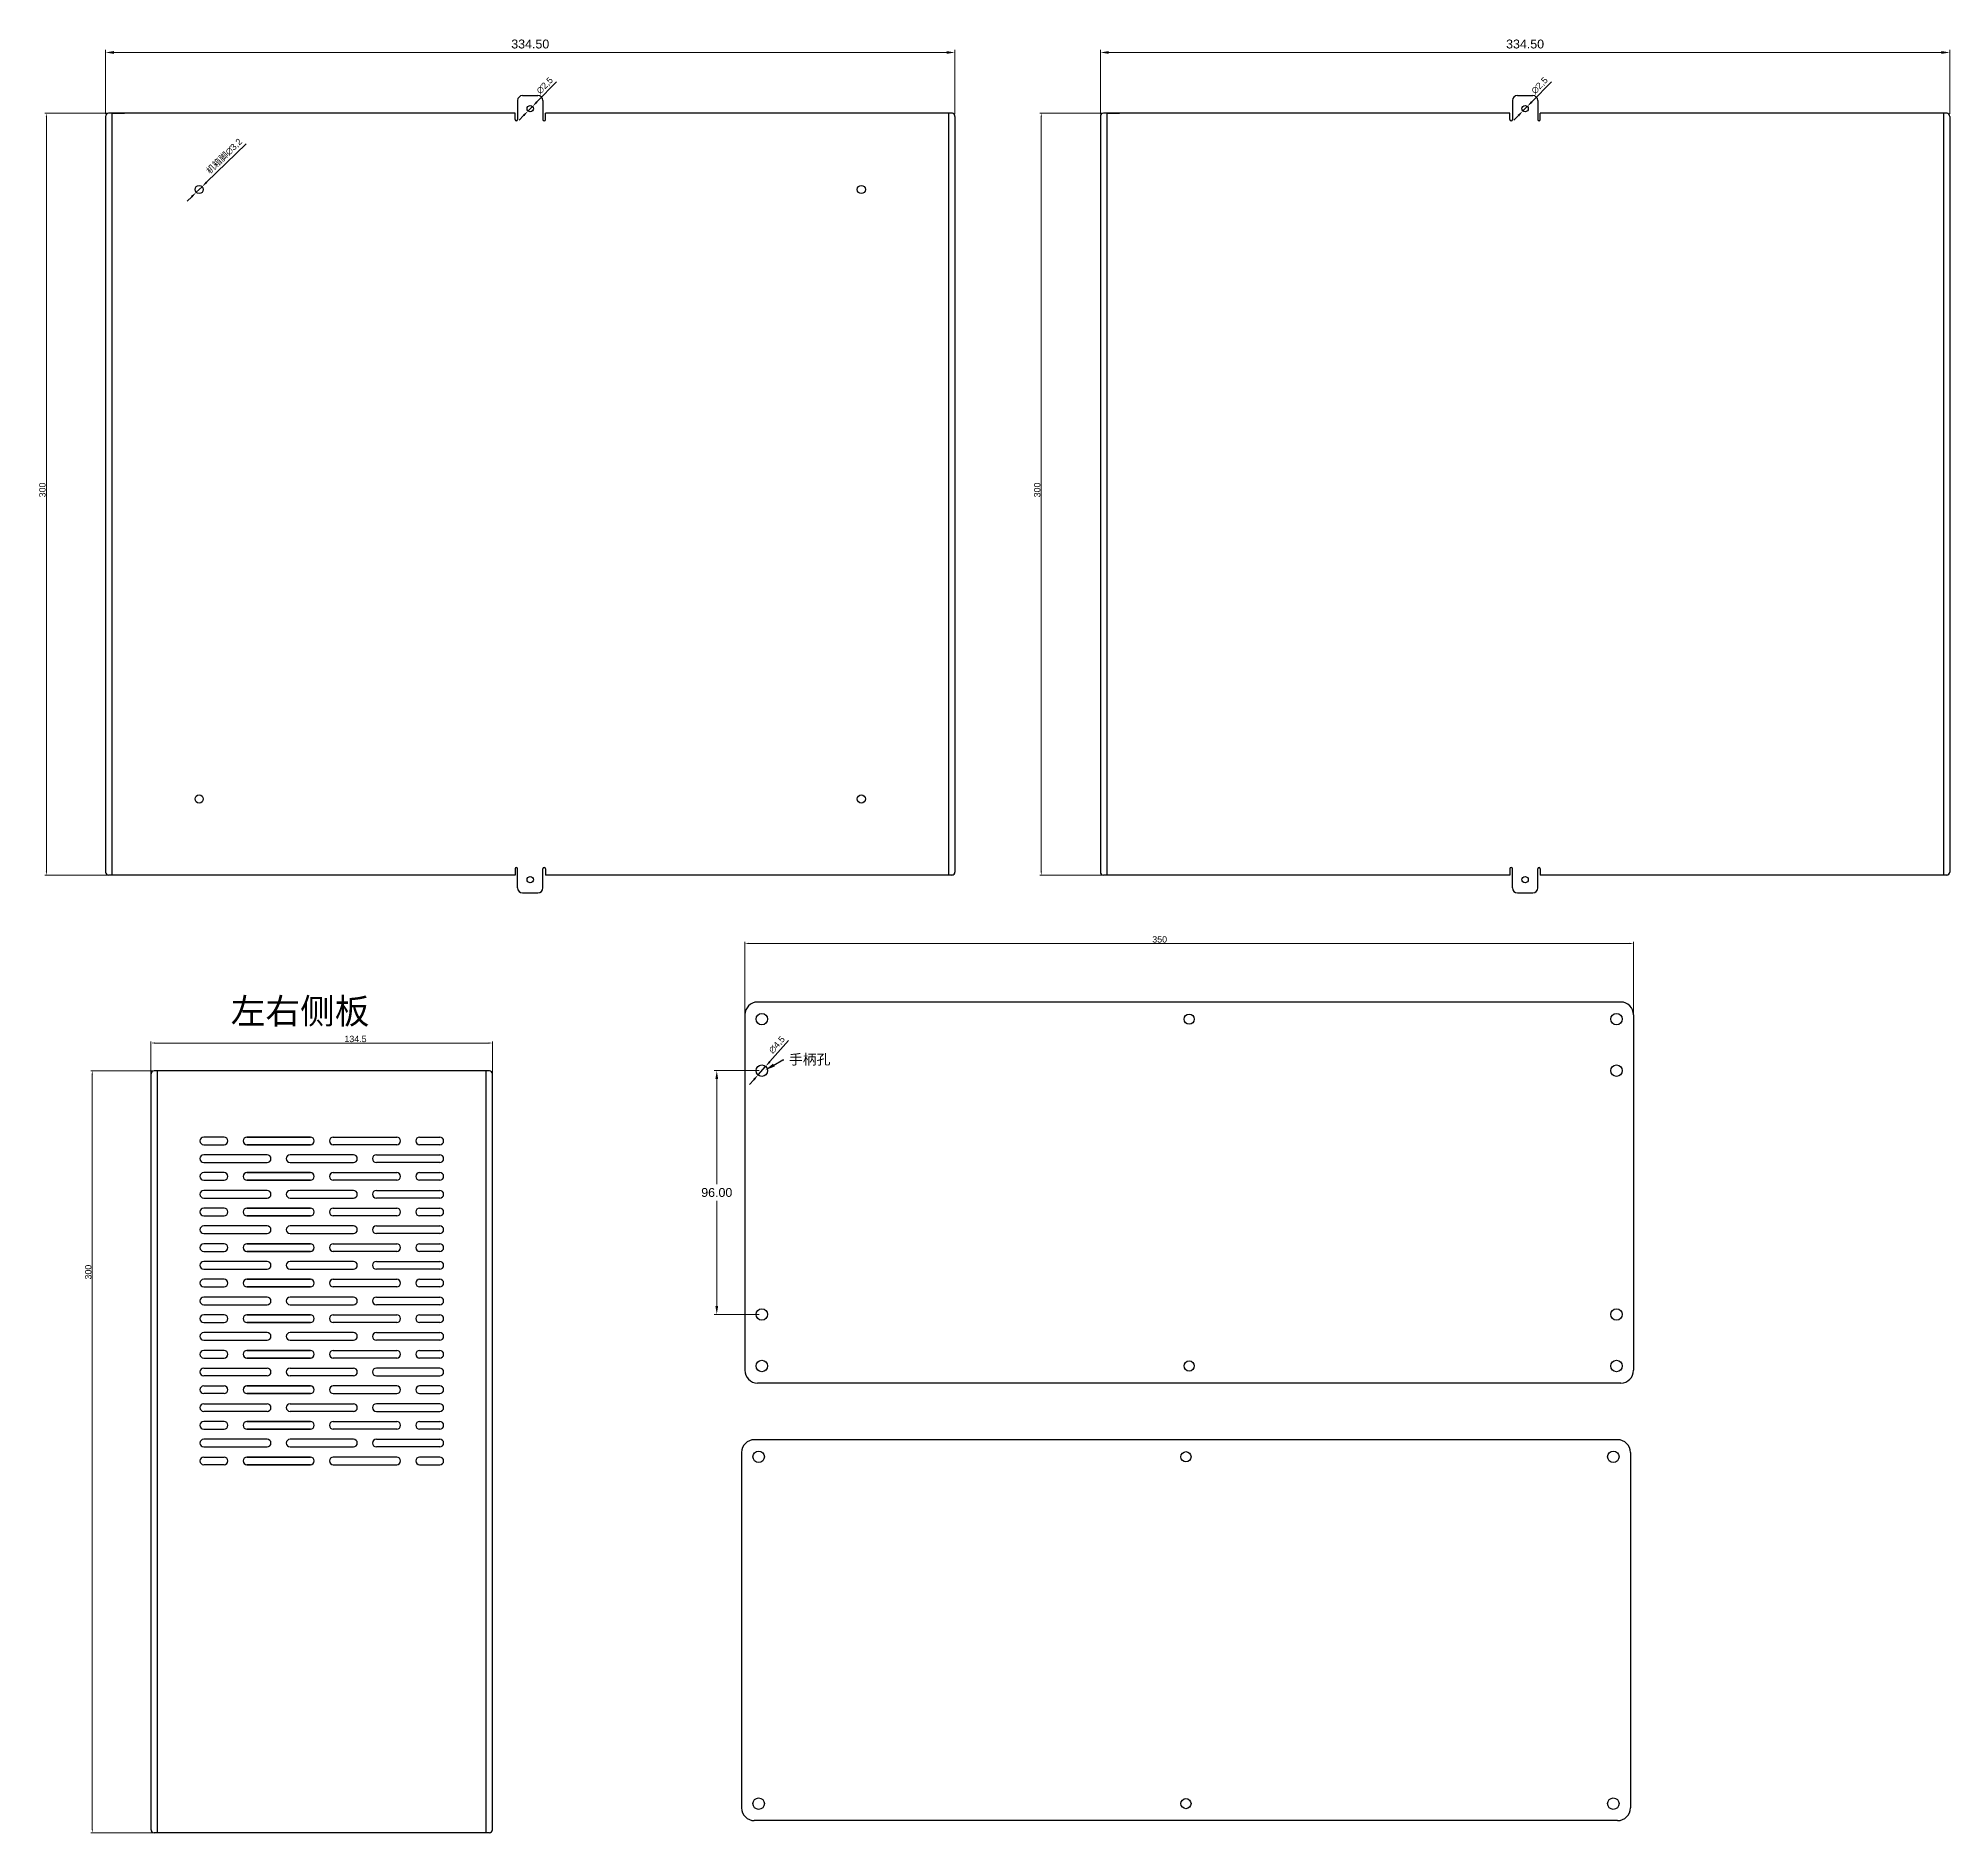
# Model space of a CAD drawing. Header units: millimetres. Extents: x 2669 to 3422, y 1798 to 2505.
import ezdxf
from ezdxf import colors
from ezdxf.entities.mleader import LeaderData, LeaderLine
from ezdxf.math import Vec2, Vec3

# ---------------------------------------------------------------- set-up
doc = ezdxf.new("R2010")
doc.units = ezdxf.units.MM
doc.styles.get("Standard").update_dxf_attribs({"font": 'arial.ttf'})
doc.dimstyles.new('ISO-25', dxfattribs={"dimtxt": 2.5, "dimasz": 2.5, "dimexe": 1.25, "dimexo": 0.625, "dimtad": 1, "dimtxsty": 'Standard', "dimcen": 2.5, "dimadec": 0, "dimazin": 0, "dimtfac": 1, "dimtmove": 0, "dimatfit": 3, "dimfxl": 1, "dimarcsym": 0})
doc.dimstyles.new('ISO-25$0', dxfattribs={"dimtxt": 2.5, "dimasz": 1.5, "dimexe": 0.6, "dimexo": 0, "dimgap": 0.3, "dimtad": 1, "dimdsep": 46, "dimtxsty": 'Standard', "dimcen": 0, "dimclrd": 256, "dimclre": 256, "dimclrt": 256, "dimaunit": 1, "dimadec": 0, "dimazin": 3, "dimtfac": 1, "dimtmove": 0, "dimatfit": 3, "dimfxl": 1, "dimlwd": 9, "dimlwe": 9, "dimarcsym": 0})

# ---------------------------------------------------------------- blocks, each defined once
blk = doc.blocks.new('*D27')
at = {"color": 0, "lineweight": -2, "transparency": 16777216}
for p, q in [((2964.43, 2110.3), (2957.11, 2102.03)), ((2950.81, 2094.92), (2949.15, 2093.05)), ((2952.47, 2096.79), (2955.45, 2100.16))]:
    blk.add_line(p, q, dxfattribs=at)
at = {"color": 0, "transparency": 16777216}
for points in [[(2956.8, 2102.31), (2957.42, 2101.76), (2955.45, 2100.16)], [(2950.5, 2095.2), (2951.12, 2094.65), (2952.47, 2096.79)]]:
    blk.add_solid(points, dxfattribs=at)
at = {"layer": 'Defpoints', "color": 0, "transparency": 16777216}
for p in [(2952.47, 2096.79), (2955.45, 2100.16)]:
    blk.add_point(p, dxfattribs=at)
at = {"color": 0, "transparency": 16777216, "insert": (2959.98, 2108.54), "char_height": 2.5, "attachment_point": 5, "rotation": 48.45371}
blk.add_mtext('∅4,5', dxfattribs=at)
blk = doc.blocks.new('*D28')
at = {"lineweight": 9, "transparency": 16777216}
for p, q in [((2947.26, 2120.48), (2947.26, 2149.18)), ((2948.76, 2148.58), (3295.76, 2148.58)), ((3297.26, 2120.48), (3297.26, 2149.18))]:
    blk.add_line(p, q, dxfattribs=at)
at = {"transparency": 16777216}
for points in [[(2948.76, 2148.83), (2948.76, 2148.33), (2947.26, 2148.58)], [(3295.76, 2148.83), (3295.76, 2148.33), (3297.26, 2148.58)]]:
    blk.add_solid(points, dxfattribs=at)
at = {"layer": 'Defpoints', "color": 0, "transparency": 16777216}
for p in [(3297.26, 2148.58), (2947.26, 2120.48), (3297.26, 2120.48)]:
    blk.add_point(p, dxfattribs=at)
at = {"transparency": 16777216, "insert": (3110.62, 2150.15), "char_height": 2.5, "attachment_point": 5}
blk.add_mtext('350', dxfattribs=at)
blk = doc.blocks.new('*D18')
at = {"lineweight": 9, "transparency": 16777216}
for p, q in [((2713.38, 2090.71), (2713.38, 2109.96)), ((2714.88, 2109.36), (2846.38, 2109.36)), ((2847.88, 2090.71), (2847.88, 2109.96))]:
    blk.add_line(p, q, dxfattribs=at)
at = {"transparency": 16777216}
for points in [[(2714.88, 2109.61), (2714.88, 2109.11), (2713.38, 2109.36)], [(2846.38, 2109.61), (2846.38, 2109.11), (2847.88, 2109.36)]]:
    blk.add_solid(points, dxfattribs=at)
at = {"layer": 'Defpoints', "color": 0, "transparency": 16777216}
for p in [(2847.88, 2109.36), (2713.38, 2090.71), (2847.88, 2090.71)]:
    blk.add_point(p, dxfattribs=at)
at = {"transparency": 16777216, "insert": (2793.91, 2110.94), "char_height": 2.5, "attachment_point": 5}
blk.add_mtext('134.5', dxfattribs=at)
blk = doc.blocks.new('*D29')
at = {"lineweight": 9, "transparency": 16777216}
for p, q in [((2780.63, 2098.38), (2689.65, 2098.38)), ((2690.25, 1799.88), (2690.25, 2096.88)), ((2768.99, 1798.38), (2689.65, 1798.38))]:
    blk.add_line(p, q, dxfattribs=at)
at = {"transparency": 16777216}
for points in [[(2690, 2096.88), (2690.5, 2096.88), (2690.25, 2098.38)], [(2690, 1799.88), (2690.5, 1799.88), (2690.25, 1798.38)]]:
    blk.add_solid(points, dxfattribs=at)
at = {"layer": 'Defpoints', "color": 0, "transparency": 16777216}
for p in [(2690.25, 2098.38), (2780.63, 2098.38), (2768.99, 1798.38)]:
    blk.add_point(p, dxfattribs=at)
at = {"transparency": 16777216, "insert": (2688.67, 2019.14), "char_height": 2.5, "attachment_point": 5, "rotation": 90}
blk.add_mtext('300', dxfattribs=at)
blk = doc.blocks.new('*D30')
at = {"lineweight": 9, "transparency": 16777216}
for p, q in [((2697.99, 2475.45), (2671.59, 2475.45)), ((2672.19, 2473.95), (2672.19, 2176.95)), ((2697.99, 2175.45), (2671.59, 2175.45))]:
    blk.add_line(p, q, dxfattribs=at)
at = {"transparency": 16777216}
for points in [[(2671.94, 2473.95), (2672.44, 2473.95), (2672.19, 2475.45)], [(2671.94, 2176.95), (2672.44, 2176.95), (2672.19, 2175.45)]]:
    blk.add_solid(points, dxfattribs=at)
at = {"layer": 'Defpoints', "color": 0, "transparency": 16777216}
for p in [(2697.99, 2475.45), (2672.19, 2175.45), (2697.99, 2175.45)]:
    blk.add_point(p, dxfattribs=at)
at = {"transparency": 16777216, "insert": (2670.61, 2327.14), "char_height": 2.5, "attachment_point": 5, "rotation": 90}
blk.add_mtext('300', dxfattribs=at)
blk = doc.blocks.new('*D31')
at = {"color": 0, "lineweight": -2, "transparency": 16777216}
for p, q in [((2750.85, 2463.47), (2735.28, 2448.31)), ((2729.4, 2442.59), (2727.61, 2440.84)), ((2731.19, 2444.33), (2733.48, 2446.56))]:
    blk.add_line(p, q, dxfattribs=at)
at = {"color": 0, "transparency": 16777216}
for points in [[(2734.99, 2448.61), (2735.57, 2448.01), (2733.48, 2446.56)], [(2729.11, 2442.89), (2729.69, 2442.29), (2731.19, 2444.33)]]:
    blk.add_solid(points, dxfattribs=at)
at = {"layer": 'Defpoints', "color": 0, "transparency": 16777216}
for p in [(2731.19, 2444.33), (2733.48, 2446.56)]:
    blk.add_point(p, dxfattribs=at)
at = {"color": 0, "transparency": 16777216, "insert": (2742.32, 2458.44), "char_height": 2.5, "attachment_point": 5, "rotation": 44.23274}
blk.add_mtext('机箱脚∅3,2', dxfattribs=at)
blk = doc.blocks.new('*D19')
at = {"lineweight": 9, "transparency": 16777216}
for p, q in [((2695.49, 2475.25), (2695.49, 2500.4)), ((2698.79, 2499.4), (3026.69, 2499.4)), ((3029.99, 2475.25), (3029.99, 2500.4))]:
    blk.add_line(p, q, dxfattribs=at)
at = {"transparency": 16777216}
for points in [[(2698.79, 2499.95), (2698.79, 2498.85), (2695.49, 2499.4)], [(3026.69, 2499.95), (3026.69, 2498.85), (3029.99, 2499.4)]]:
    blk.add_solid(points, dxfattribs=at)
at = {"layer": 'Defpoints', "color": 0, "transparency": 16777216}
for p in [(3029.99, 2499.4), (2695.49, 2474.25), (3029.99, 2474.25)]:
    blk.add_point(p, dxfattribs=at)
at = {"transparency": 16777216, "insert": (2862.74, 2502.71), "char_height": 3.5, "attachment_point": 5}
blk.add_mtext('334.50', dxfattribs=at)
blk = doc.blocks.new('*D20')
at = {"lineweight": 9, "transparency": 16777216}
for p, q in [((2952.96, 2098.48), (2935.2, 2098.48)), ((2936.2, 2095.18), (2936.2, 2053.79)), ((2936.2, 2005.78), (2936.2, 2047.17)), ((2952.96, 2002.48), (2935.2, 2002.48))]:
    blk.add_line(p, q, dxfattribs=at)
at = {"transparency": 16777216}
for points in [[(2935.65, 2095.18), (2936.75, 2095.18), (2936.2, 2098.48)], [(2935.65, 2005.78), (2936.75, 2005.78), (2936.2, 2002.48)]]:
    blk.add_solid(points, dxfattribs=at)
at = {"layer": 'Defpoints', "color": 0, "transparency": 16777216}
for p in [(2953.96, 2098.48), (2936.2, 2002.48), (2953.96, 2002.48)]:
    blk.add_point(p, dxfattribs=at)
at = {"transparency": 16777216, "insert": (2936.2, 2050.48), "char_height": 3.5, "attachment_point": 5}
blk.add_mtext('96.00', dxfattribs=at)
blk = doc.blocks.new('*D32')
at = {"color": 0, "lineweight": -2, "transparency": 16777216}
for p, q in [((2873.09, 2487.81), (2865.36, 2479.93)), ((2861.86, 2476.36), (2863.61, 2478.14)), ((2860.11, 2474.57), (2858.36, 2472.79))]:
    blk.add_line(p, q, dxfattribs=at)
at = {"color": 0, "transparency": 16777216}
for points in [[(2865.07, 2480.22), (2865.66, 2479.63), (2863.61, 2478.14)], [(2859.82, 2474.86), (2860.41, 2474.28), (2861.86, 2476.36)]]:
    blk.add_solid(points, dxfattribs=at)
at = {"layer": 'Defpoints', "color": 0, "transparency": 16777216}
for p in [(2863.61, 2478.14), (2861.86, 2476.36)]:
    blk.add_point(p, dxfattribs=at)
at = {"color": 0, "transparency": 16777216, "insert": (2868.55, 2486.28), "char_height": 2.5, "attachment_point": 5, "rotation": 45.57434}
blk.add_mtext('∅2,5', dxfattribs=at)
blk = doc.blocks.new('*D33')
at = {"lineweight": 9, "transparency": 16777216}
for p, q in [((3089.79, 2475.45), (3063.39, 2475.45)), ((3063.99, 2473.95), (3063.99, 2176.95)), ((3089.79, 2175.45), (3063.39, 2175.45))]:
    blk.add_line(p, q, dxfattribs=at)
at = {"transparency": 16777216}
for points in [[(3063.74, 2473.95), (3064.24, 2473.95), (3063.99, 2475.45)], [(3063.74, 2176.95), (3064.24, 2176.95), (3063.99, 2175.45)]]:
    blk.add_solid(points, dxfattribs=at)
at = {"layer": 'Defpoints', "color": 0, "transparency": 16777216}
for p in [(3089.79, 2475.45), (3063.99, 2175.45), (3089.79, 2175.45)]:
    blk.add_point(p, dxfattribs=at)
at = {"transparency": 16777216, "insert": (3062.41, 2327.14), "char_height": 2.5, "attachment_point": 5, "rotation": 90}
blk.add_mtext('300', dxfattribs=at)
blk = doc.blocks.new('*D21')
at = {"lineweight": 9, "transparency": 16777216}
for p, q in [((3087.29, 2475.25), (3087.29, 2500.4)), ((3090.59, 2499.4), (3418.49, 2499.4)), ((3421.79, 2475.25), (3421.79, 2500.4))]:
    blk.add_line(p, q, dxfattribs=at)
at = {"transparency": 16777216}
for points in [[(3090.59, 2499.95), (3090.59, 2498.85), (3087.29, 2499.4)], [(3418.49, 2499.95), (3418.49, 2498.85), (3421.79, 2499.4)]]:
    blk.add_solid(points, dxfattribs=at)
at = {"layer": 'Defpoints', "color": 0, "transparency": 16777216}
for p in [(3421.79, 2499.4), (3087.29, 2474.25), (3421.79, 2474.25)]:
    blk.add_point(p, dxfattribs=at)
at = {"transparency": 16777216, "insert": (3254.54, 2502.71), "char_height": 3.5, "attachment_point": 5}
blk.add_mtext('334.50', dxfattribs=at)
blk = doc.blocks.new('*D34')
at = {"color": 0, "lineweight": -2, "transparency": 16777216}
for p, q in [((3264.89, 2487.81), (3257.17, 2479.93)), ((3253.67, 2476.36), (3255.42, 2478.14)), ((3251.92, 2474.57), (3250.17, 2472.79))]:
    blk.add_line(p, q, dxfattribs=at)
at = {"color": 0, "transparency": 16777216}
for points in [[(3256.87, 2480.22), (3257.46, 2479.63), (3255.42, 2478.14)], [(3251.62, 2474.86), (3252.21, 2474.28), (3253.67, 2476.36)]]:
    blk.add_solid(points, dxfattribs=at)
at = {"layer": 'Defpoints', "color": 0, "transparency": 16777216}
for p in [(3255.42, 2478.14), (3253.67, 2476.36)]:
    blk.add_point(p, dxfattribs=at)
at = {"color": 0, "transparency": 16777216, "insert": (3260.36, 2486.28), "char_height": 2.5, "attachment_point": 5, "rotation": 45.57434}
blk.add_mtext('∅2,5', dxfattribs=at)

msp = doc.modelspace()

# ---------------------------------------------------------------- linework, layer by layer
for p, q in [((2857.738, 2480.449), (2857.738, 2472.949)), ((2859.738, 2482.449), (2865.738, 2482.449)), ((2867.738, 2480.449), (2867.738, 2472.949)), ((3249.54, 2480.449), (3249.54, 2472.949)), ((3251.54, 2482.449), (3257.54, 2482.449)), ((3259.54, 2480.449), (3259.54, 2472.949)), ((2697.988, 2475.449), (2702.988, 2475.449)), ((2856.738, 2472.949), (2856.738, 2475.449)), ((2868.738, 2472.949), (2868.738, 2475.449)), ((3089.79, 2475.449), (3094.79, 2475.449)), ((3248.54, 2472.949), (3248.54, 2475.449)), ((3260.54, 2472.949), (3260.54, 2475.449)), ((2856.738, 2177.949), (2856.738, 2175.449)), ((2857.738, 2170.449), (2857.738, 2177.949)), ((2867.738, 2170.449), (2867.738, 2177.949)), ((2868.738, 2177.949), (2868.738, 2175.449)), ((3248.54, 2177.949), (3248.54, 2175.449)), ((3249.54, 2170.449), (3249.54, 2177.949)), ((3259.54, 2170.449), (3259.54, 2177.949)), ((3260.54, 2177.949), (3260.54, 2175.449)), ((2859.738, 2168.449), (2865.738, 2168.449)), ((3251.54, 2168.449), (3257.54, 2168.449)), ((3297.26, 2120.478), (3297.26, 1980.478)), ((3295.99, 1948.143), (3295.99, 1808.143))]:
    msp.add_line(p, q)
at = {"color": 7, "linetype": 'Continuous'}
for p, q in [((2695.488, 2474.249), (2695.488, 2176.649)), ((2856.738, 2475.449), (2696.688, 2475.449)), ((2697.988, 2475.449), (2697.988, 2175.449)), ((3028.988, 2475.449), (2868.738, 2475.449)), ((3027.488, 2475.449), (3027.488, 2175.449)), ((3029.988, 2474.249), (3029.988, 2176.649)), ((3087.29, 2474.249), (3087.29, 2176.649)), ((3248.54, 2475.449), (3088.49, 2475.449)), ((3089.79, 2475.449), (3089.79, 2175.449)), ((3420.79, 2475.449), (3260.54, 2475.449)), ((3419.29, 2475.449), (3419.29, 2175.449)), ((3421.79, 2474.249), (3421.79, 2176.649)), ((2856.738, 2175.449), (2696.688, 2175.449)), ((3028.988, 2175.449), (2868.738, 2175.449)), ((3248.54, 2175.449), (3088.49, 2175.449)), ((3420.79, 2175.449), (3260.54, 2175.449)), ((2713.384, 1799.578), (2713.384, 2097.178)), ((2846.684, 2098.378), (2714.584, 2098.378)), ((2715.884, 1798.378), (2715.884, 2098.378)), ((2845.384, 1798.378), (2845.384, 2098.378)), ((2847.884, 1799.578), (2847.884, 2097.178)), ((2742.134, 2072.319), (2734.134, 2072.319)), ((2776.134, 2072.319), (2751.134, 2072.319)), ((2751.134, 2072.319), (2776.134, 2072.319)), ((2785.134, 2072.319), (2810.134, 2072.319)), ((2819.134, 2072.319), (2827.134, 2072.319)), ((2734.134, 2069.319), (2742.134, 2069.319)), ((2759.134, 2065.319), (2734.134, 2065.319)), ((2751.134, 2069.319), (2776.134, 2069.319)), ((2776.134, 2069.319), (2751.134, 2069.319)), ((2793.134, 2065.319), (2768.134, 2065.319)), ((2810.134, 2069.319), (2785.134, 2069.319)), ((2802.134, 2065.319), (2827.134, 2065.319)), ((2827.134, 2069.319), (2819.134, 2069.319)), ((2734.134, 2062.319), (2759.134, 2062.319)), ((2742.134, 2058.319), (2734.134, 2058.319)), ((2734.134, 2055.319), (2742.134, 2055.319)), ((2776.134, 2058.319), (2751.134, 2058.319)), ((2751.134, 2058.319), (2776.134, 2058.319)), ((2751.134, 2055.319), (2776.134, 2055.319)), ((2776.134, 2055.319), (2751.134, 2055.319)), ((2768.134, 2062.319), (2793.134, 2062.319)), ((2785.134, 2058.319), (2810.134, 2058.319)), ((2810.134, 2055.319), (2785.134, 2055.319)), ((2827.134, 2062.319), (2802.134, 2062.319)), ((2819.134, 2058.319), (2827.134, 2058.319)), ((2827.134, 2055.319), (2819.134, 2055.319)), ((2759.134, 2051.319), (2734.134, 2051.319)), ((2734.134, 2048.319), (2759.134, 2048.319)), ((2793.134, 2051.319), (2768.134, 2051.319)), ((2768.134, 2048.319), (2793.134, 2048.319)), ((2802.134, 2051.319), (2827.134, 2051.319)), ((2827.134, 2048.319), (2802.134, 2048.319)), ((2742.134, 2044.319), (2734.134, 2044.319)), ((2734.134, 2041.319), (2742.134, 2041.319)), ((2776.134, 2044.319), (2751.134, 2044.319)), ((2751.134, 2044.319), (2776.134, 2044.319)), ((2751.134, 2041.319), (2776.134, 2041.319)), ((2776.134, 2041.319), (2751.134, 2041.319)), ((2785.134, 2044.319), (2810.134, 2044.319)), ((2810.134, 2041.319), (2785.134, 2041.319)), ((2819.134, 2044.319), (2827.134, 2044.319)), ((2827.134, 2041.319), (2819.134, 2041.319)), ((2759.134, 2037.319), (2734.134, 2037.319)), ((2734.134, 2034.319), (2759.134, 2034.319)), ((2793.134, 2037.319), (2768.134, 2037.319)), ((2768.134, 2034.319), (2793.134, 2034.319)), ((2802.134, 2037.319), (2827.134, 2037.319)), ((2827.134, 2034.319), (2802.134, 2034.319)), ((2742.134, 2030.319), (2734.134, 2030.319)), ((2734.134, 2027.319), (2742.134, 2027.319)), ((2776.134, 2030.319), (2751.134, 2030.319)), ((2751.134, 2030.319), (2776.134, 2030.319)), ((2751.134, 2027.319), (2776.134, 2027.319)), ((2776.134, 2027.319), (2751.134, 2027.319)), ((2785.134, 2030.319), (2810.134, 2030.319)), ((2810.134, 2027.319), (2785.134, 2027.319)), ((2819.134, 2030.319), (2827.134, 2030.319)), ((2827.134, 2027.319), (2819.134, 2027.319)), ((2759.134, 2023.319), (2734.134, 2023.319)), ((2734.134, 2020.319), (2759.134, 2020.319)), ((2793.134, 2023.319), (2768.134, 2023.319)), ((2768.134, 2020.319), (2793.134, 2020.319)), ((2802.134, 2023.319), (2827.134, 2023.319)), ((2827.134, 2020.319), (2802.134, 2020.319)), ((2742.134, 2016.319), (2734.134, 2016.319)), ((2734.134, 2013.319), (2742.134, 2013.319)), ((2776.134, 2016.319), (2751.134, 2016.319)), ((2751.134, 2016.319), (2776.134, 2016.319)), ((2751.134, 2013.319), (2776.134, 2013.319)), ((2776.134, 2013.319), (2751.134, 2013.319)), ((2785.134, 2016.319), (2810.134, 2016.319)), ((2810.134, 2013.319), (2785.134, 2013.319)), ((2819.134, 2016.319), (2827.134, 2016.319)), ((2827.134, 2013.319), (2819.134, 2013.319)), ((2759.134, 2009.319), (2734.134, 2009.319)), ((2734.134, 2006.319), (2759.134, 2006.319)), ((2793.134, 2009.319), (2768.134, 2009.319)), ((2768.134, 2006.319), (2793.134, 2006.319)), ((2802.134, 2009.319), (2827.134, 2009.319)), ((2827.134, 2006.319), (2802.134, 2006.319)), ((2742.134, 2002.319), (2734.134, 2002.319)), ((2734.134, 1999.319), (2742.134, 1999.319)), ((2759.134, 1995.319), (2734.134, 1995.319)), ((2776.134, 2002.319), (2751.134, 2002.319)), ((2751.134, 2002.319), (2776.134, 2002.319)), ((2751.134, 1999.319), (2776.134, 1999.319)), ((2776.134, 1999.319), (2751.134, 1999.319)), ((2793.134, 1995.319), (2768.134, 1995.319)), ((2785.134, 2002.319), (2810.134, 2002.319)), ((2810.134, 1999.319), (2785.134, 1999.319)), ((2802.134, 1995.319), (2827.134, 1995.319)), ((2819.134, 2002.319), (2827.134, 2002.319)), ((2827.134, 1999.319), (2819.134, 1999.319)), ((2734.134, 1992.319), (2759.134, 1992.319)), ((2742.134, 1988.319), (2734.134, 1988.319)), ((2776.134, 1988.319), (2751.134, 1988.319)), ((2751.134, 1988.319), (2776.134, 1988.319)), ((2768.134, 1992.319), (2793.134, 1992.319)), ((2785.134, 1988.319), (2810.134, 1988.319)), ((2827.134, 1992.319), (2802.134, 1992.319)), ((2819.134, 1988.319), (2827.134, 1988.319)), ((2734.134, 1985.319), (2742.134, 1985.319)), ((2734.134, 1981.319), (2759.134, 1981.319)), ((2751.134, 1985.319), (2776.134, 1985.319)), ((2776.134, 1985.319), (2751.134, 1985.319)), ((2768.134, 1981.319), (2793.134, 1981.319)), ((2810.134, 1985.319), (2785.134, 1985.319)), ((2827.134, 1981.319), (2802.134, 1981.319)), ((2827.134, 1985.319), (2819.134, 1985.319)), ((2759.134, 1978.319), (2734.134, 1978.319)), ((2734.134, 1974.319), (2742.134, 1974.319)), ((2751.134, 1974.319), (2776.134, 1974.319)), ((2776.134, 1974.319), (2751.134, 1974.319)), ((2793.134, 1978.319), (2768.134, 1978.319)), ((2810.134, 1974.319), (2785.134, 1974.319)), ((2802.134, 1978.319), (2827.134, 1978.319)), ((2827.134, 1974.319), (2819.134, 1974.319)), ((2742.134, 1971.319), (2734.134, 1971.319)), ((2734.134, 1967.319), (2759.134, 1967.319)), ((2776.134, 1971.319), (2751.134, 1971.319)), ((2751.134, 1971.319), (2776.134, 1971.319)), ((2768.134, 1967.319), (2793.134, 1967.319)), ((2785.134, 1971.319), (2810.134, 1971.319)), ((2827.134, 1967.319), (2802.134, 1967.319)), ((2819.134, 1971.319), (2827.134, 1971.319)), ((2759.134, 1964.319), (2734.134, 1964.319)), ((2742.134, 1960.319), (2734.134, 1960.319)), ((2776.134, 1960.319), (2751.134, 1960.319)), ((2751.134, 1960.319), (2776.134, 1960.319)), ((2793.134, 1964.319), (2768.134, 1964.319)), ((2785.134, 1960.319), (2810.134, 1960.319)), ((2802.134, 1964.319), (2827.134, 1964.319)), ((2819.134, 1960.319), (2827.134, 1960.319)), ((2734.134, 1957.319), (2742.134, 1957.319)), ((2759.134, 1953.319), (2734.134, 1953.319)), ((2734.134, 1950.319), (2759.134, 1950.319)), ((2751.134, 1957.319), (2776.134, 1957.319)), ((2776.134, 1957.319), (2751.134, 1957.319)), ((2793.134, 1953.319), (2768.134, 1953.319)), ((2768.134, 1950.319), (2793.134, 1950.319)), ((2810.134, 1957.319), (2785.134, 1957.319)), ((2802.134, 1953.319), (2827.134, 1953.319)), ((2827.134, 1950.319), (2802.134, 1950.319)), ((2827.134, 1957.319), (2819.134, 1957.319)), ((2734.134, 1946.319), (2742.134, 1946.319)), ((2742.134, 1943.319), (2734.134, 1943.319)), ((2751.134, 1946.319), (2776.134, 1946.319)), ((2776.134, 1946.319), (2751.134, 1946.319)), ((2776.134, 1943.319), (2751.134, 1943.319)), ((2751.134, 1943.319), (2776.134, 1943.319)), ((2810.134, 1946.319), (2785.134, 1946.319)), ((2785.134, 1943.319), (2810.134, 1943.319)), ((2827.134, 1946.319), (2819.134, 1946.319)), ((2819.134, 1943.319), (2827.134, 1943.319)), ((2846.684, 1798.378), (2714.584, 1798.378))]:
    msp.add_line(p, q, dxfattribs=at)
at = {"color": 0}
for p, q in [((3292.26, 2125.478), (2952.26, 2125.478)), ((2947.26, 2120.478), (2947.26, 1980.478)), ((3292.26, 1975.478), (2952.26, 1975.478)), ((3290.99, 1953.143), (2950.99, 1953.143)), ((2945.99, 1948.143), (2945.99, 1808.143)), ((3290.99, 1803.143), (2950.99, 1803.143))]:
    msp.add_line(p, q, dxfattribs=at)
for centre, radius in [((2862.738, 2477.249), 1.25), ((3254.54, 2477.249), 1.25), ((2862.738, 2173.649), 1.25), ((3254.54, 2173.649), 1.25), ((2953.96, 2118.778), 2.25), ((3122.26, 2118.778), 2), ((3290.56, 2118.778), 2.25), ((2953.96, 2098.478), 2.25), ((3290.56, 2098.478), 2.25), ((2953.96, 2002.478), 2.25), ((3290.56, 2002.478), 2.25), ((2953.96, 1982.178), 2.25), ((3122.26, 1982.178), 2), ((3290.56, 1982.178), 2.25), ((3290.56, 1982.178), 2.25), ((2952.69, 1946.443), 2.25), ((3120.99, 1946.443), 2), ((3289.29, 1946.443), 2.25), ((2952.69, 1809.843), 2.25), ((3120.99, 1809.843), 2), ((3289.29, 1809.843), 2.25), ((3289.29, 1809.843), 2.25)]:
    msp.add_circle(centre, radius)
at = {"color": 7, "linetype": 'Continuous'}
for centre in [(2732.338, 2445.449), (2993.138, 2445.449), (2732.338, 2205.449), (2993.138, 2205.449)]:
    msp.add_circle(centre, 1.6, dxfattribs=at)
for centre, radius, start, end in [((2859.738, 2480.449), 2, 90, 180), ((2865.738, 2480.449), 2, 0, 90), ((3251.54, 2480.449), 2, 90, 180), ((3257.54, 2480.449), 2, 0, 90), ((2857.238, 2472.949), 0.5, 180, 0), ((2868.238, 2472.949), 0.5, 180, 0), ((3249.04, 2472.949), 0.5, 180, 0), ((3260.04, 2472.949), 0.5, 180, 0), ((2857.238, 2177.949), 0.5, 0, 180), ((2868.238, 2177.949), 0.5, 0, 180), ((3249.04, 2177.949), 0.5, 0, 180), ((3260.04, 2177.949), 0.5, 0, 180), ((2859.738, 2170.449), 2, 180, 270), ((2865.738, 2170.449), 2, 270, 0), ((3251.54, 2170.449), 2, 180, 270), ((3257.54, 2170.449), 2, 270, 0)]:
    msp.add_arc(centre, radius, start, end)
for centre, radius, start, end in [((2696.688, 2474.249), 1.2, 90, 180), ((3028.788, 2474.249), 1.2, 0, 90), ((3088.49, 2474.249), 1.2, 90, 180), ((3420.59, 2474.249), 1.2, 0, 90), ((2696.688, 2176.649), 1.2, 180, 270), ((3028.788, 2176.649), 1.2, 270, 0), ((3088.49, 2176.649), 1.2, 180, 270), ((3420.59, 2176.649), 1.2, 270, 0), ((2714.584, 2097.178), 1.2, 90, 180), ((2846.684, 2097.178), 1.2, 0, 90), ((2734.134, 2070.819), 1.5, 90, 270), ((2742.134, 2070.819), 1.5, 270, 90), ((2751.134, 2070.819), 1.5, 90, 270), ((2751.134, 2070.819), 1.5, 90, 270), ((2776.134, 2070.819), 1.5, 270, 90), ((2776.134, 2070.819), 1.5, 270, 90), ((2785.134, 2070.819), 1.5, 90, 270), ((2810.134, 2070.819), 1.5, 270, 90), ((2819.134, 2070.819), 1.5, 90, 270), ((2827.134, 2070.819), 1.5, 270, 90), ((2734.134, 2063.819), 1.5, 90, 270), ((2759.134, 2063.819), 1.5, 270, 90), ((2768.134, 2063.819), 1.5, 90, 270), ((2793.134, 2063.819), 1.5, 270, 90), ((2802.134, 2063.819), 1.5, 90, 270), ((2827.134, 2063.819), 1.5, 270, 90), ((2734.134, 2056.819), 1.5, 90, 270), ((2742.134, 2056.819), 1.5, 270, 90), ((2751.134, 2056.819), 1.5, 90, 270), ((2751.134, 2056.819), 1.5, 90, 270), ((2776.134, 2056.819), 1.5, 270, 90), ((2776.134, 2056.819), 1.5, 270, 90), ((2785.134, 2056.819), 1.5, 90, 270), ((2810.134, 2056.819), 1.5, 270, 90), ((2819.134, 2056.819), 1.5, 90, 270), ((2827.134, 2056.819), 1.5, 270, 90), ((2734.134, 2049.819), 1.5, 90, 270), ((2759.134, 2049.819), 1.5, 270, 90), ((2768.134, 2049.819), 1.5, 90, 270), ((2793.134, 2049.819), 1.5, 270, 90), ((2802.134, 2049.819), 1.5, 90, 270), ((2827.134, 2049.819), 1.5, 270, 90), ((2734.134, 2042.819), 1.5, 90, 270), ((2742.134, 2042.819), 1.5, 270, 90), ((2751.134, 2042.819), 1.5, 90, 270), ((2751.134, 2042.819), 1.5, 90, 270), ((2776.134, 2042.819), 1.5, 270, 90), ((2776.134, 2042.819), 1.5, 270, 90), ((2785.134, 2042.819), 1.5, 90, 270), ((2810.134, 2042.819), 1.5, 270, 90), ((2819.134, 2042.819), 1.5, 90, 270), ((2827.134, 2042.819), 1.5, 270, 90), ((2734.134, 2035.819), 1.5, 90, 270), ((2759.134, 2035.819), 1.5, 270, 90), ((2768.134, 2035.819), 1.5, 90, 270), ((2793.134, 2035.819), 1.5, 270, 90), ((2802.134, 2035.819), 1.5, 90, 270), ((2827.134, 2035.819), 1.5, 270, 90), ((2734.134, 2028.819), 1.5, 90, 270), ((2742.134, 2028.819), 1.5, 270, 90), ((2751.134, 2028.819), 1.5, 90, 270), ((2751.134, 2028.819), 1.5, 90, 270), ((2776.134, 2028.819), 1.5, 270, 90), ((2776.134, 2028.819), 1.5, 270, 90), ((2785.134, 2028.819), 1.5, 90, 270), ((2810.134, 2028.819), 1.5, 270, 90), ((2819.134, 2028.819), 1.5, 90, 270), ((2827.134, 2028.819), 1.5, 270, 90), ((2734.134, 2021.819), 1.5, 90, 270), ((2759.134, 2021.819), 1.5, 270, 90), ((2768.134, 2021.819), 1.5, 90, 270), ((2793.134, 2021.819), 1.5, 270, 90), ((2802.134, 2021.819), 1.5, 90, 270), ((2827.134, 2021.819), 1.5, 270, 90), ((2734.134, 2014.819), 1.5, 90, 270), ((2742.134, 2014.819), 1.5, 270, 90), ((2751.134, 2014.819), 1.5, 90, 270), ((2751.134, 2014.819), 1.5, 90, 270), ((2776.134, 2014.819), 1.5, 270, 90), ((2776.134, 2014.819), 1.5, 270, 90), ((2785.134, 2014.819), 1.5, 90, 270), ((2810.134, 2014.819), 1.5, 270, 90), ((2819.134, 2014.819), 1.5, 90, 270), ((2827.134, 2014.819), 1.5, 270, 90), ((2734.134, 2007.819), 1.5, 90, 270), ((2759.134, 2007.819), 1.5, 270, 90), ((2768.134, 2007.819), 1.5, 90, 270), ((2793.134, 2007.819), 1.5, 270, 90), ((2802.134, 2007.819), 1.5, 90, 270), ((2827.134, 2007.819), 1.5, 270, 90), ((2734.134, 2000.819), 1.5, 90, 270), ((2734.134, 1993.819), 1.5, 90, 270), ((2742.134, 2000.819), 1.5, 270, 90), ((2751.134, 2000.819), 1.5, 90, 270), ((2751.134, 2000.819), 1.5, 90, 270), ((2759.134, 1993.819), 1.5, 270, 90), ((2768.134, 1993.819), 1.5, 90, 270), ((2776.134, 2000.819), 1.5, 270, 90), ((2776.134, 2000.819), 1.5, 270, 90), ((2785.134, 2000.819), 1.5, 90, 270), ((2793.134, 1993.819), 1.5, 270, 90), ((2802.134, 1993.819), 1.5, 90, 270), ((2810.134, 2000.819), 1.5, 270, 90), ((2819.134, 2000.819), 1.5, 90, 270), ((2827.134, 2000.819), 1.5, 270, 90), ((2827.134, 1993.819), 1.5, 270, 90), ((2734.134, 1986.819), 1.5, 90, 270), ((2742.134, 1986.819), 1.5, 270, 90), ((2751.134, 1986.819), 1.5, 90, 270), ((2751.134, 1986.819), 1.5, 90, 270), ((2776.134, 1986.819), 1.5, 270, 90), ((2776.134, 1986.819), 1.5, 270, 90), ((2785.134, 1986.819), 1.5, 90, 270), ((2810.134, 1986.819), 1.5, 270, 90), ((2819.134, 1986.819), 1.5, 90, 270), ((2827.134, 1986.819), 1.5, 270, 90), ((2734.134, 1979.819), 1.5, 90, 270), ((2759.134, 1979.819), 1.5, 270, 90), ((2768.134, 1979.819), 1.5, 90, 270), ((2793.134, 1979.819), 1.5, 270, 90), ((2802.134, 1979.819), 1.5, 90, 270), ((2827.134, 1979.819), 1.5, 270, 90), ((2734.134, 1972.819), 1.5, 90, 270), ((2742.134, 1972.819), 1.5, 270, 90), ((2751.134, 1972.819), 1.5, 90, 270), ((2751.134, 1972.819), 1.5, 90, 270), ((2776.134, 1972.819), 1.5, 270, 90), ((2776.134, 1972.819), 1.5, 270, 90), ((2785.134, 1972.819), 1.5, 90, 270), ((2810.134, 1972.819), 1.5, 270, 90), ((2819.134, 1972.819), 1.5, 90, 270), ((2827.134, 1972.819), 1.5, 270, 90), ((2734.134, 1965.819), 1.5, 90, 270), ((2759.134, 1965.819), 1.5, 270, 90), ((2768.134, 1965.819), 1.5, 90, 270), ((2793.134, 1965.819), 1.5, 270, 90), ((2802.134, 1965.819), 1.5, 90, 270), ((2827.134, 1965.819), 1.5, 270, 90), ((2734.134, 1958.819), 1.5, 90, 270), ((2742.134, 1958.819), 1.5, 270, 90), ((2751.134, 1958.819), 1.5, 90, 270), ((2751.134, 1958.819), 1.5, 90, 270), ((2776.134, 1958.819), 1.5, 270, 90), ((2776.134, 1958.819), 1.5, 270, 90), ((2785.134, 1958.819), 1.5, 90, 270), ((2810.134, 1958.819), 1.5, 270, 90), ((2819.134, 1958.819), 1.5, 90, 270), ((2827.134, 1958.819), 1.5, 270, 90), ((2734.134, 1951.819), 1.5, 90, 270), ((2759.134, 1951.819), 1.5, 270, 90), ((2768.134, 1951.819), 1.5, 90, 270), ((2793.134, 1951.819), 1.5, 270, 90), ((2802.134, 1951.819), 1.5, 90, 270), ((2827.134, 1951.819), 1.5, 270, 90), ((2734.134, 1944.819), 1.5, 90, 270), ((2742.134, 1944.819), 1.5, 270, 90), ((2751.134, 1944.819), 1.5, 90, 270), ((2751.134, 1944.819), 1.5, 90, 270), ((2776.134, 1944.819), 1.5, 270, 90), ((2776.134, 1944.819), 1.5, 270, 90), ((2785.134, 1944.819), 1.5, 90, 270), ((2810.134, 1944.819), 1.5, 270, 90), ((2819.134, 1944.819), 1.5, 90, 270), ((2827.134, 1944.819), 1.5, 270, 90), ((2714.584, 1799.578), 1.2, 180, 270), ((2846.684, 1799.578), 1.2, 270, 0)]:
    msp.add_arc(centre, radius, start, end, dxfattribs=at)
at = {"color": 0}
for centre, start, end in [((2952.26, 2120.478), 90, 180), ((3292.26, 2120.478), 0, 90), ((2952.26, 1980.478), 180, 270), ((3292.26, 1980.478), 270, 0), ((3292.26, 1980.478), 270, 0), ((2950.99, 1948.143), 90, 180), ((3290.99, 1948.143), 0, 90), ((2950.99, 1808.143), 180, 270), ((3290.99, 1808.143), 270, 0), ((3290.99, 1808.143), 270, 0)]:
    msp.add_arc(centre, 5, start, end, dxfattribs=at)

# ---------------------------------------------------------------- texts
at = {"insert": (2744.822, 2126.914), "char_height": 10, "attachment_point": 1}
msp.add_mtext_dynamic_manual_height_columns('{\\fSimSun|b0|i0|c134|p2;左右侧板}', width=69.09189, gutter_width=17.5, heights=[0], dxfattribs=at)

# ---------------------------------------------------------------- dimensions: what is measured, and where the dimension line sits
for base, p1, p2, picture, middle in [((3029.988, 2499.399), (2695.488, 2474.249), (3029.988, 2474.249), '*D19', (2862.738, 2502.711)), ((3421.79, 2499.399), (3087.29, 2474.249), (3421.79, 2474.249), '*D21', (3254.54, 2502.711))]:
    dim = msp.add_linear_dim(base=base, p1=p1, p2=p2, dimstyle='ISO-25$0', override={"dimtxt": 3.5, "dimasz": 3.302, "dimexe": 1, "dimexo": 1, "dimgap": 1.524, "dimtih": 1, "dimtoh": 1, "dimzin": 1, "dimadec": 2, "dimtzin": 1})
    dim.commit()
    dim.dimension.update_dxf_attribs({"geometry": picture, "text_midpoint": middle})
for p1, p2, picture, middle in [((2861.863, 2476.356), (2863.613, 2478.141), '*D32', (2868.554, 2486.279)), ((3253.665, 2476.356), (3255.415, 2478.141), '*D34', (3260.356, 2486.279)), ((2952.467, 2096.795), (2955.452, 2100.162), '*D27', (2959.977, 2108.538))]:
    dim = msp.add_diameter_dim_2p(p1=p1, p2=p2, dimstyle='ISO-25')
    dim.commit()
    dim.dimension.update_dxf_attribs({"geometry": picture, "text_midpoint": middle})
for base, p1, p2, picture, middle in [((2672.187, 2175.449), (2697.988, 2475.449), (2697.988, 2175.449), '*D30', (2672.187, 2327.136)), ((3063.989, 2175.449), (3089.79, 2475.449), (3089.79, 2175.449), '*D33', (3063.989, 2327.136)), ((2690.246, 2098.378), (2768.994, 1798.378), (2780.634, 2098.378), '*D29', (2690.246, 2019.136))]:
    dim = msp.add_linear_dim(base=base, p1=p1, p2=p2, angle=90, dimstyle='ISO-25$0')
    dim.commit()
    dim.dimension.update_dxf_attribs({"geometry": picture, "text_midpoint": middle, "dimtype": 160})
dim = msp.add_diameter_dim_2p(p1=(2731.192, 2444.332), p2=(2733.485, 2446.565), text='机箱脚<>', dimstyle='ISO-25')
dim.commit()
dim.dimension.update_dxf_attribs({"geometry": '*D31', "text_midpoint": (2742.323, 2458.443)})
for base, p1, p2, picture, middle in [((3297.26, 2148.575), (2947.26, 2120.478), (3297.26, 2120.478), '*D28', (3110.622, 2148.575)), ((2847.884, 2109.363), (2713.384, 2090.71), (2847.884, 2090.71), '*D18', (2793.905, 2109.363))]:
    dim = msp.add_linear_dim(base=base, p1=p1, p2=p2, dimstyle='ISO-25$0')
    dim.commit()
    dim.dimension.update_dxf_attribs({"geometry": picture, "text_midpoint": middle, "dimtype": 160})
dim = msp.add_linear_dim(base=(2936.203, 2002.478), p1=(2953.96, 2098.478), p2=(2953.96, 2002.478), angle=90, dimstyle='ISO-25$0', override={"dimtxt": 3.5, "dimasz": 3.302, "dimexe": 1, "dimexo": 1, "dimgap": 1.524, "dimtih": 1, "dimtoh": 1, "dimzin": 1, "dimadec": 2, "dimtzin": 1})
dim.commit()
dim.dimension.update_dxf_attribs({"geometry": '*D20', "text_midpoint": (2936.203, 2050.478)})

# ---------------------------------------------------------------- leaders
ml = msp.add_multileader_mtext('Standard')
ml.set_content('手柄孔', color=256)
ml.set_leader_properties()
ml.build(insert=Vec2(0, 0))
ml.multileader.update_dxf_attribs({"text_right_attachment_type": 6, "dogleg_length": 0.36})
ctx = ml.context
ctx.base_point, ctx.plane_origin = Vec3(2962.591, 2102.778), Vec3(2955.238, 2098.656)
ctx.right_attachment = 6
notes = []
notes.append((ctx, [(0, (1, 1, 0), (2962.231, 2102.778), (1, 0), 0.36, [(0, [(2955.238, 2098.656)], 0, [])])]))
ctx.mtext.insert, ctx.mtext.flow_direction = Vec3(2964.591, 2104.91), 5
for ctx, leaders in notes:
    for number, flags, end, landing, length, lines in leaders:
        leader = LeaderData()
        leader.index, (leader.has_last_leader_line, leader.has_dogleg_vector, leader.attachment_direction) = number, flags
        leader.last_leader_point, leader.dogleg_vector, leader.dogleg_length = Vec3(end), Vec3(landing), length
        for number, points, colour, breaks in lines:
            line = LeaderLine()
            line.index, line.vertices, line.color, line.breaks = number, Vec3.list(points), colors.encode_raw_color(colour), breaks
            leader.lines.append(line)
        ctx.leaders.append(leader)

doc.saveas('drawing.dxf')
